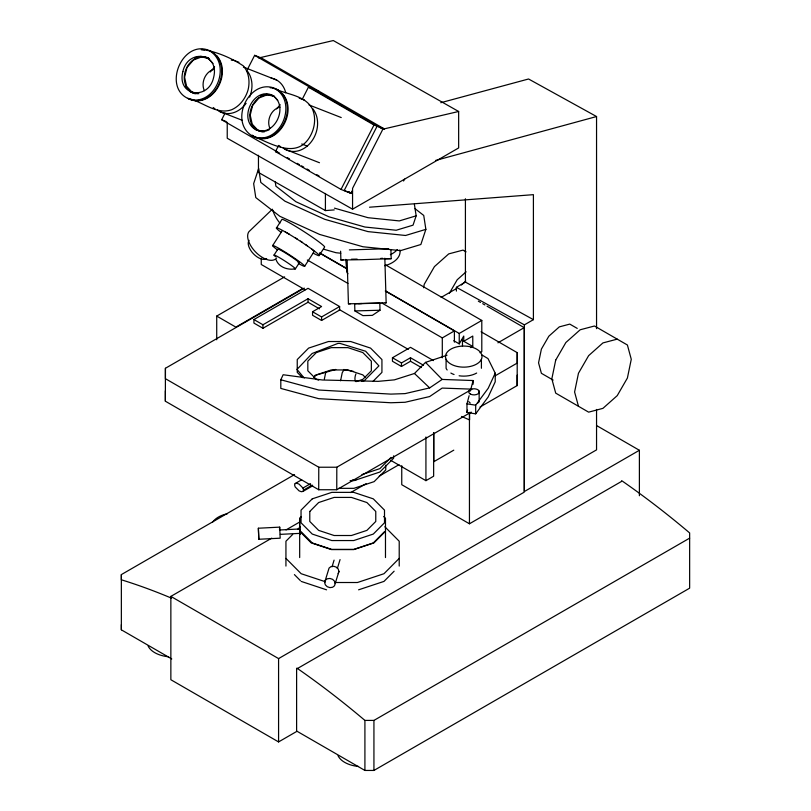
<?xml version="1.0" encoding="UTF-8"?>
<svg xmlns="http://www.w3.org/2000/svg" width="811" height="811" viewBox="0 0 811 811"><rect width="100%" height="100%" fill="white"/><g stroke="black" fill="none" stroke-linecap="round" stroke-linejoin="round"><path stroke-width="1.22" d="M171.77 658.948L121.356 629.833L121.356 624.622M294.555 474.587L121.356 574.593L121.356 579.794A760.12 438.852 60 0 1 171.557 598.173M304.287 288.108L165.424 368.275L165.424 378.696L318.774 467.227L336.808 467.227L471.303 389.584M216.719 339.768L216.719 316.077L284.631 276.875M299.675 557.562L299.675 518.29L301.449 516.506M253.924 319.554L308.048 288.31L339.627 306.538L339.627 310.055L321.582 320.477L312.559 315.266L312.559 311.738L321.582 306.538L308.048 298.722L262.946 324.765L253.924 319.554L253.924 323.082L262.946 328.283L308.048 302.25L319.504 308.859M433.459 360.591L410.498 347.331L392.453 357.752L392.453 361.27L401.475 366.481L410.498 361.27L410.498 357.752L423.484 365.244M390.932 460.466L425.927 480.659L425.927 436.967M446.091 359.283L446.091 368.265A18.258 10.543 0 0 0 447.165 369.988M469.559 412.434L469.559 419.926L461.56 416.448M471.242 412.1L336.758 489.743L318.713 489.743L165.363 401.212L165.424 368.275M318.713 489.743L318.774 467.227M336.758 489.743L336.808 467.227M479.99 407.051L517.165 385.58L517.225 352.653L481.075 331.78M279.471 529.573L279.704 527.14L258.364 528.225L258.831 539.264L280.18 538.19L279.704 527.14M279.977 529.968L300.06 528.954L300.313 534.429L300.182 533.902M324.339 379.122L325.758 372.239M340.569 380.785L342.222 372.756L344.087 369.522M423.535 287.743L424.265 284.235L434.432 266.616L448.726 253.894L463.02 250.112L466.072 251.876M481.531 354.721L487.979 358.574L495.217 373.172L495.217 381.819L488.212 396.914L475.682 413.843L466.974 412.495L466.974 403.848L469.123 395.687M470.35 391.024L473.117 380.541L442.167 379.436L429.648 387.901L405.125 393.609L390.882 394.105L318.713 390.02L280.809 379.771L283.14 374.743L322.403 379.994L378.129 381.352L394.389 379.862L414.462 373.486L425.511 362.385L447.013 355.228M466.974 412.495L467.582 410.163M324.623 582.491L329.073 568.065L330.969 566.615L333.645 566.26L336.322 567.163L338.217 568.998L338.947 571.39L334.497 585.806L332.601 587.265L329.925 587.62L327.249 586.718L325.353 584.873L324.623 582.491L325.353 580.25L327.249 578.801L329.925 578.446L332.601 579.338L334.497 581.183L335.227 583.565M332.054 566.777L334.081 560.137M337.356 568.46L340.062 559.6M258.831 539.264L258.364 528.225M338.217 573.63L338.947 571.39M425.866 229.361L420.858 244.506L400.563 250.629L362.963 246.757L319.656 234.45L279.876 216.314L255.779 197.57L253.65 183.651L258.668 168.506L260.797 182.424L284.894 201.158L324.674 219.294L367.981 231.611L405.571 235.484L425.866 229.361L423.737 215.442L415.06 208.701M414.38 204.26L416.155 215.827L413.042 225.164L396.184 230.243L364.94 227.029L328.962 216.801L295.914 201.736L275.892 186.155L275.182 181.532M301.672 479.788L295.174 483.538L294.555 484.887L295.174 486.935L299.066 490.858L301.347 491.709L302.959 491.436L312.701 485.809M302.959 491.436L303.578 490.087L312.235 485.09M495.217 373.172L488.212 388.266L475.682 405.196L475.682 413.843M279.653 153.228L221.677 119.754L225.083 113.084M247.264 69.766L254.654 55.33L261.426 57.986L383.948 128.716L377.176 126.06L254.654 55.33M352.511 191.264L351.376 193.484L341.015 189.429L275.466 151.586L278.315 146.031M302.189 99.388L308.444 87.162L318.804 91.217M341.015 189.429L373.993 125.016L384.353 129.061M377.176 126.06L344.199 190.484L350.97 193.14L352.106 190.92M352.562 209.187L458.651 147.937L458.651 111.482L382.873 129.192L352.562 188.355L352.562 209.187L227.232 138.255L227.232 122.319M449.416 293.227L457.191 279.765L466.132 271.807M453.765 340.711L459.239 343.874L463.75 336.058L463.75 341.269L472.772 336.058L472.772 346.479L470.765 347.635M403.564 180.995L404.659 179.109M276.389 228.094L281.822 219.619A25.516 1.815 32.9 0 1 302.341 230.547A25.516 1.815 32.9 0 1 324.674 246.949L319.24 255.435M272.597 245.672L282.056 230.963M304.733 266.17L314.192 251.461A19.14 1.358 32.9 0 0 311.647 249.018M273.996 255.141L277.838 249.17A12.753 0.912 32.9 0 1 290.835 256.408A12.753 0.912 32.9 0 1 298.113 262.622M299.269 262.835L295.427 268.806C287.935 270.337 278.862 267.346 276.064 259.733M210.313 71.986L214.601 66.826M276.581 108.897L280.221 104.71M313.806 377.46L316.371 374.875L331.253 369.948L347.919 369.948L362.801 374.875L365.366 377.46M373.172 381.2L381.93 372.381L381.93 359.557L370.546 348.101L350.697 341.522L328.475 341.522L308.626 348.101L297.242 359.557L297.242 372.381L302.493 377.673M292.71 534.419L285.938 541.231L285.938 566.078M297.789 529.309L300.323 526.755M391.034 457.404L379.883 468.626L361.949 474.567M384.505 531.641L373.283 542.934L353.728 549.412L331.821 549.412L312.265 542.934L301.043 531.641M385.478 531.286L373.942 542.904L353.829 549.564L331.324 549.564L311.211 542.904L299.675 531.286M399.215 558.394L383.978 573.722L357.438 582.511L335.146 582.511M394.136 571.187L383.978 581.406L358.594 589.82M272.384 209.197L248.926 231.693A19.14 10.148 46.3 0 0 256.651 253.052A19.14 10.148 46.3 0 0 276.602 257.969M461.388 284.985L465.757 281.103M302.675 288.554L235.869 327.127L216.719 316.077M312.559 311.738L321.582 316.949L339.627 306.538M456.39 291.098L456.39 287.307L465.413 282.096L533.405 319.656L533.405 194.66L369.532 207.21M441.164 297.404L456.492 288.554M381.951 303.061L442.299 337.903L454.403 330.908L454.403 342.151M392.453 357.752L401.475 362.953L410.498 357.752M385.874 291.098L459.239 333.453L481.795 320.436L481.795 351.69L479.99 352.724M456.39 287.307L524.382 324.866L533.405 319.656M497.913 342.82L524.2 327.644L524.2 492.176L469.447 523.784L401.749 484.694L401.749 465.707M495.359 375.696L517.225 363.064L517.225 352.653M303.578 490.087L302.959 488.029L310.542 483.66M621.358 481.521L296.613 669.004L296.613 731.502L278.579 741.923L170.857 679.73L170.857 596.399L271.756 538.149M286.009 529.918L300.273 521.686M350.717 492.561L366.075 483.691M379.234 476.098L398.971 464.703M453.785 450.166L433.804 461.702L433.804 432.993M425.927 480.659L433.642 476.209L433.642 432.516M170.857 596.399L278.579 658.593L639.392 450.277L639.392 495.724M296.867 668.092A760.12 438.852 60 0 1 364.909 720.411L373.932 720.411L689.644 538.139M296.948 731.218L364.909 770.45L373.932 770.45L689.644 588.168L689.644 532.928A760.12 438.852 60 0 0 621.601 480.609M194.762 57.885L197.114 56.993M260.392 95.779L263.92 94.431M265.623 131.159L269.151 129.811M361.939 381.423L364.332 380.612L378.93 365.873L365.639 351.234L340.002 343.398L337.954 343.398L312.144 353.495L296.988 369.421L304.206 378.068M355.938 381.646L362.801 379.376L371.347 370.779L371.347 361.159L362.801 352.562L347.919 347.635L331.253 347.635L316.371 352.562L307.825 361.159L307.825 370.779L316.371 379.376L318.662 380.136M416.155 215.827L399.286 220.916L368.052 217.703L334.467 208.153M314.709 375.493L335.795 369.431M435.507 160.477L596.551 116.541L596.551 328.658M440.789 102.713L528.559 78.991L596.551 116.541M617.232 339.14L602.928 342.921L588.634 355.654L578.466 373.263L574.593 392.007L578.466 406.27M258.76 57.966L333.311 40.55L458.651 111.482M295.174 483.538L296.796 483.265L299.066 484.116L302.959 488.029M258.456 155.276L258.456 172.429L325.414 210.586L334.233 209.907M280.353 534.358L300.435 533.344M380.663 258.415L382.751 258.314M390.912 249.859L391.196 258.679L361.807 259.692L340.904 260.007L340.61 251.187M347.159 260.453L348.426 303.831L350.514 303.73M379.812 303.132L354.66 303.801L354.883 310.917L362.912 315.621L372.33 315.378L380.024 310.248L379.812 303.132L379.234 303.091M384.84 258.212L386.148 302.838L348.426 303.831M388.631 248.703L349.369 249.9M340.904 260.007L343.134 259.905M358.543 303.628L361.818 303.517M357.124 259.114L351.427 259.226M384.586 258.668L391.196 258.679M352.319 479.95L355.968 479.95M350.129 480.649L353.91 480.649L379.883 472.032L393.609 458.215L393.609 455.843M338.795 488.334L353.91 488.334L374.145 481.633L385.762 469.944L385.762 465.19M471.88 389.148L442.167 388.084L429.648 396.549L405.125 402.266L390.882 402.753L318.713 398.677L280.809 388.418L280.809 379.771M201.807 49.42C216.314 51.519 231.348 57.885 243.452 65.965C248.947 72.534 250.052 81.637 248.095 89.778C245.662 98.334 239.944 106.069 231.682 109.728C216.253 115.243 202.274 101.324 187.787 98.313M201.189 49.755L204.585 49.877M231.317 60.176L233.578 60.257L238.941 62.275M270.205 87.77L272.466 87.852M270.671 94.755C254.299 92.525 243.584 115.405 253.904 127.52M191.66 99.905C216.375 103.544 231.257 64.85 210.191 51.184M193.16 100.331C217.875 103.96 232.757 65.265 211.691 51.61M261.091 131.676L264.173 131.787M257.28 137.799C282.005 141.438 296.877 102.733 275.821 89.078M385.276 302.767L386.148 302.838M379.447 310.207L380.024 310.248L354.883 310.917M340.782 253.214L336.058 252.728L323.802 249.241M466.974 403.848L475.682 405.196M343.682 369.492L353.606 371.448M200.662 56.354L207.839 57.916L212.979 63.461M208.762 58.483L201.584 56.922L193.353 60.065L187.017 67.516L184.584 77.207L186.571 86.26L192.562 92.728L197.347 93.772M266.292 94.238L273.469 95.81L277.747 100.422M274.392 96.377L267.214 94.806L258.983 97.959L252.647 105.4L250.204 115.101L252.191 124.144L258.192 130.612L262.977 131.656M198.817 93.721L190.443 91.896L185.303 86.351M264.447 131.615L256.073 129.78L250.934 124.235M325.414 581.751L301.175 573.722L285.938 558.394M301.175 581.406L326.559 589.82M212.208 51.975C182.759 34.954 159.453 91.319 192.085 99.925M271.949 87.476C285.097 94.644 304.541 94.36 312.316 108.775C315.915 116.916 315.053 126.364 311.211 134.251C298.539 160.325 272.445 144.358 253.417 136.197C279.43 148.666 300.8 104.193 277.321 89.494M277.838 89.869C251.471 74.582 227.546 120.393 251.917 135.782C275.933 149.609 299.137 112.354 282.35 93.549M299.198 98.151L304.571 100.169M273.601 95.86C254.502 85.287 237.623 118.386 255.171 129.415C274.098 138.488 289.649 106.129 272.567 95.434M188.304 98.678C211.985 109.951 232.818 73.659 216.719 55.665M259.135 130.946L254.725 128.199M243.401 67.049L276.764 80.117M309.021 104.943L341.238 117.554M219.345 111.34L242.357 120.342M301.753 143.973L307.511 146.223M221.677 119.754L226.188 121.518M284.975 149.224L319.483 162.737M275.466 151.586L277.767 152.488M379.578 127.327L382.873 129.192M308.444 87.162L373.993 125.016M348.781 191.872L350.97 193.14M348.091 191.599L351.376 193.484M287.307 157.648L289.497 158.905M297.161 163.325L299.34 164.592M301.53 165.86L303.719 167.117M307.004 169.012L309.194 170.28M316.848 174.7L319.037 175.957M577.239 328.404L569.788 324.106L559.316 326.874L548.844 336.2L541.393 349.105L538.555 362.841L541.393 373.303L553.153 380.095M478.338 301.165L480.517 302.422M482.707 303.689L484.887 304.946M487.066 306.203L524.2 327.644M385.428 264.802L481.795 320.436M320.163 253.164L346.449 268.34M319.443 252.991L346.875 268.826M385.276 290.997L454.403 330.908M461.56 340.002L472.772 346.479M596.957 425.775L639.392 450.277M307.339 259.986L347.939 283.424M305.139 289.821L261.254 264.487L261.254 258.263M339.16 309.467L408.278 349.369M410.498 361.27L421.325 367.525M278.852 145.392L280.657 146.872M252.12 135.092L253.924 136.572M213.232 107.508L215.037 108.978M189.916 90.974L191.558 92.322A19.089 15.531 -68.7 0 0 195.461 93.792M414.462 373.486L429.648 387.901M383.704 516.506L385.478 518.29L385.478 557.562M384.83 526.755L399.215 541.231L399.215 566.078M294.403 574.593L300.323 580.554M425.511 362.385L442.167 379.436M188.274 89.636C180.022 79.539 185.222 62.842 196.84 57.794A19.089 15.521 -68.7 0 1 208.954 58.331M345.77 259.378L346.784 271.878A19.14 11.972 -4.5 0 0 347.919 273.783M596.551 409.454L596.551 449.862L524.382 491.527L524.382 324.866M517.165 375.169L517.165 385.58M481.41 359.283A18.258 10.543 0 0 1 450.906 364.098A18.258 10.543 0 0 1 458.935 346.439A18.258 10.543 0 0 1 481.41 359.283L481.41 368.265M479.149 391.054L479.149 401.587A5.312 3.072 0 0 1 477.77 402.976M473.117 380.541L473.117 384.242M469.447 412.404L469.447 523.784M465.413 198.776L465.413 282.096M462.473 339.951L462.473 346.115M459.239 333.453L459.239 343.874M442.299 337.903L442.299 357.813M401.475 362.953L401.475 366.481M373.932 720.411L373.932 770.45M364.909 720.411L364.909 770.45M325.414 193.434L325.414 210.586M321.582 316.949L321.582 320.477M308.048 298.722L308.048 302.25M299.675 518.29L299.675 529.553M278.579 658.593L278.579 741.923M262.946 324.765L262.946 328.283M165.363 390.79L165.363 401.212M121.356 574.593L121.356 629.833M355.37 381.19A9.965 5.758 -60 0 1 355.897 373.962M266.667 258.658A12.753 6.772 46.3 0 1 253.427 253.782A12.753 6.772 46.3 0 1 249.068 240.32M279.896 223.147A25.516 13.534 46.3 0 1 272.77 210.069M285.259 231.976A19.14 1.358 32.9 0 1 289.415 234.257M295.366 237.836A19.14 1.358 32.9 0 1 297.434 239.154M300.506 241.131A19.14 1.358 32.9 0 1 302.564 242.499M305.412 244.446A19.14 1.358 32.9 0 1 307.46 245.885M277.433 249.859A19.14 1.358 32.9 0 1 277.697 247.69A19.14 1.358 32.9 0 1 300.922 262.744A19.14 1.358 32.9 0 1 298.489 263.504M275.689 256.763A12.753 0.912 32.9 0 1 284.174 260.544A12.753 0.912 32.9 0 1 294.271 268.603M281.235 232.483A25.516 1.815 32.9 0 1 283.627 231.034A25.516 1.815 32.9 0 1 313.36 250.254A25.516 1.815 32.9 0 1 313.158 253.123M470.248 402.976A5.312 3.072 0 0 1 468.87 401.587M212.786 521.949A25.516 14.73 0 0 1 227.435 513.718M168.597 656.778A25.516 14.73 0 0 1 148.119 645.992M358.523 766.476A25.516 14.73 0 0 1 338.045 755.68M476.665 373.04A18.258 10.543 0 0 1 459.117 375.787M454.059 374.52A18.258 10.543 0 0 1 450.845 373.04M399.904 250.001A26.885 15.521 0 0 1 384.809 265.724M397.349 249.555A26.885 15.521 0 0 1 390.334 254.705M204.362 90.66A14.101 11.466 -68.6 0 1 214.439 69.199M246.929 70.547A25.192 20.488 -68.6 0 1 249.606 97.117M246.118 103.311A25.192 20.488 -68.6 0 1 217.378 110.012M271.097 78.089A25.192 20.488 -68.6 0 1 285.736 92.738M269.992 128.543A14.101 11.466 -68.6 0 1 280.069 107.093M312.549 108.441A25.192 20.488 -68.6 0 1 311.536 141.479A25.192 20.488 -68.6 0 1 282.998 147.896M309.782 511.467L309.782 521.463L318.652 530.384L334.122 535.513L351.427 535.513L366.896 530.384L375.767 521.463L375.767 511.467L366.896 502.536L351.427 497.417L334.122 497.417L318.652 502.536L309.782 511.467M182.88 71.52C176.423 96.225 208.498 100.767 213.597 77.562C220.065 52.857 187.99 48.305 182.88 71.52M555.707 360.125L551.835 378.859L555.707 393.132L588.634 412.15L602.928 408.359L617.232 395.636L627.4 378.027L631.272 359.283L627.4 345.01L594.463 326.002L580.169 329.783L565.875 342.506L555.707 360.125M312.265 498.846L301.043 510.139L301.043 522.781L312.265 534.074L331.821 540.552L353.728 540.552L373.283 534.074L384.505 522.781L384.505 510.139L373.283 498.846L353.728 492.368L331.821 492.368L312.265 498.846M470.268 394.014A5.312 3.072 0 0 0 479.149 392.615A5.312 3.072 0 0 0 472.6 388.875A5.312 3.072 0 0 0 470.268 394.014"/></g></svg>
